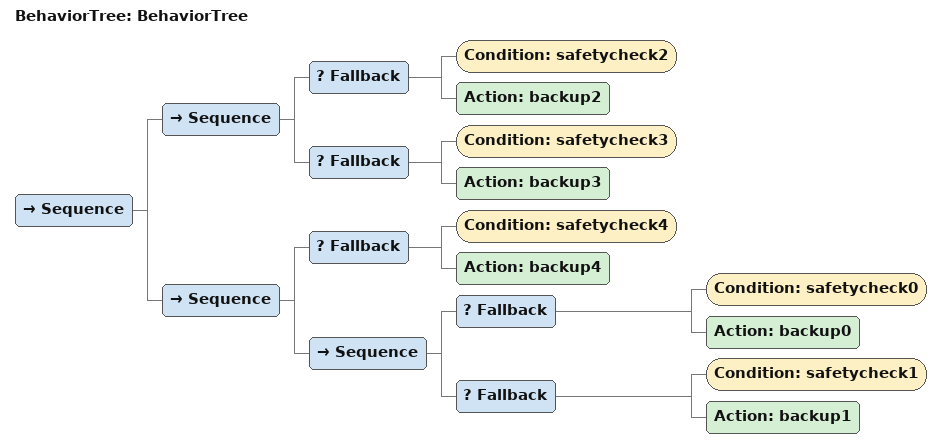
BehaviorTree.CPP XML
<?xml version="1.0"?>
<root deadline_time="" global_vars="" main_tree_to_execute="BehaviorTree" specification="">
    <BehaviorTree ID="BehaviorTree">
        <Sequence>
            <Sequence>
                <Fallback>
                    <Condition ID="safetycheck2"/>
                    <Action ID="backup2"/>
                </Fallback>
                <Fallback>
                    <Condition ID="safetycheck3"/>
                    <Action ID="backup3"/>
                </Fallback>
            </Sequence>
            <Sequence>
                <Fallback>
                    <Condition ID="safetycheck4"/>
                    <Action ID="backup4"/>
                </Fallback>
                <Sequence>
                    <Fallback>
                        <Condition ID="safetycheck0"/>
                        <Action ID="backup0"/>
                    </Fallback>
                    <Fallback>
                        <Condition ID="safetycheck1"/>
                        <Action ID="backup1"/>
                    </Fallback>
                </Sequence>
            </Sequence>
        </Sequence>
    </BehaviorTree>
</root>
